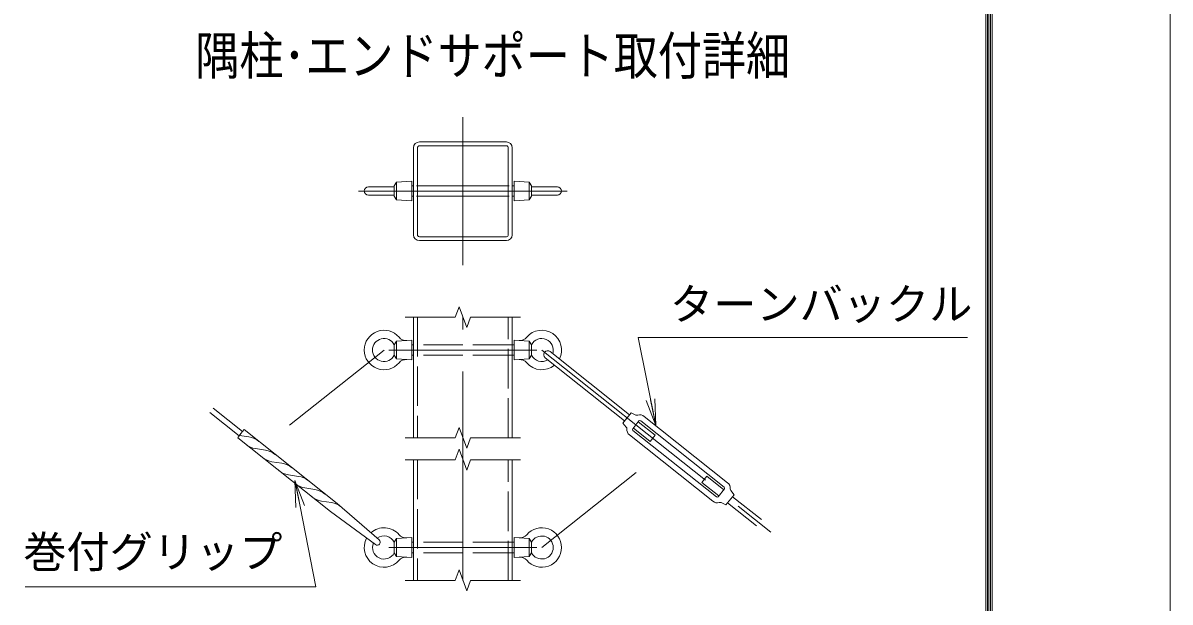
# Model space of a CAD drawing. Units: millimetres at full size; details may follow other scales. Extents: x -16800 to 16800, y -11880 to 11880.
# Drawn here: x 9831 to 16800, y -6187 to -2668 of the extents above; entities that cross this region are included whole.
import ezdxf
from ezdxf.enums import TextEntityAlignment as Align

# ---------------------------------------------------------------- set-up
doc = ezdxf.new("R2010")
doc.units = ezdxf.units.MM
doc.header["$LTSCALE"] = 40
doc.linetypes.add('DASHED', pattern=[7.5, 6, -1.5])
doc.linetypes.add('USER1', pattern=[50.8, 31.75, -6.35, 6.35, -6.35])
for name, color, linetype, lineweight in [('0-0_D-STR1', 1, 'Continuous', 18), ('0-1_D-BMK', 2, 'USER1', 13), ('0-2_D-STR3', 3, 'Continuous', 13), ('0-6_D-STR-DIM', 7, 'Continuous', 13), ('0-7_0', 7, 'Continuous', 18), ('0-9_D-STR-TXT', 7, 'Continuous', 13), ('0-B_D-TTL-TXT', 7, 'Continuous', 13), ('0-C_D-TTL', 7, 'Continuous', 18)]:
    doc.layers.add(name, color=color, linetype=linetype, lineweight=lineweight)
doc.styles.add('ＭＳ ゴシック', font='')
doc.styles.get('ＭＳ ゴシック').set_extended_font_data('MS Gothic')

# ---------------------------------------------------------------- blocks, each defined once
blk = doc.blocks.new('_Open')
at = {"layer": '0-7_0'}
blk.add_line((-40, 6.67), (0, 0), dxfattribs=at)
blk.add_lwpolyline([(-40, -6.67), (0, 0), (-40, 0)], dxfattribs=at)

msp = doc.modelspace()

# ---------------------------------------------------------------- linework, layer by layer
at = {"layer": '0-0_D-STR1'}
for p, q in [((12767.9, -3390.4), (12239.9, -3390.4)), ((12767.9, -3414.4), (12239.9, -3414.4)), ((12203.9, -3426.4), (12203.9, -3954.4)), ((12227.9, -3426.4), (12227.9, -3954.4)), ((12779.9, -3954.4), (12779.9, -3426.4)), ((12803.9, -3954.4), (12803.9, -3426.4)), ((12239.9, -3966.4), (12767.9, -3966.4)), ((12239.9, -3990.4), (12767.9, -3990.4)), ((12203.9, -4455.11), (12203.9, -5188.44)), ((12803.9, -5188.44), (12803.9, -4455.11)), ((12203.9, -5321.78), (12203.9, -6055.11)), ((12803.9, -6055.11), (12803.9, -5321.78))]:
    msp.add_line(p, q, dxfattribs=at)
at = {"layer": '0-0_D-STR1', "linetype": 'DASHED'}
for p, q in [((12227.9, -4455.11), (12227.9, -5188.44)), ((12779.9, -5188.44), (12779.9, -4455.11)), ((12227.9, -5321.78), (12227.9, -6055.11)), ((12779.9, -6055.11), (12779.9, -5321.78))]:
    msp.add_line(p, q, dxfattribs=at)
at = {"layer": '0-0_D-STR1'}
for centre, radius, start, end in [((12239.9, -3426.4), 36, 90, 180), ((12239.9, -3426.4), 12, 90, 180), ((12767.9, -3426.4), 36, 0, 90), ((12767.9, -3426.4), 12, 0, 90), ((12239.9, -3954.4), 36, 180, 270), ((12239.9, -3954.4), 12, 180, 270), ((12767.9, -3954.4), 36, 270, 0), ((12767.9, -3954.4), 12, 270, 0)]:
    msp.add_arc(centre, radius, start, end, dxfattribs=at)
at = {"layer": '0-1_D-BMK'}
for p, q in [((12503.9, -4140.4), (12503.9, -3240.4)), ((11870.35, -3690.4), (13137.45, -3690.4)), ((12503.9, -6055.11), (12503.9, -4455.11)), ((12024.77, -4655.11), (11450.93, -5111.71)), ((12053.9, -4655.11), (12953.9, -4655.11)), ((12983.03, -4655.11), (14492.23, -5855.95)), ((12983.03, -5855.11), (13557.04, -5398.72)), ((12053.9, -5855.11), (12953.9, -5855.11))]:
    msp.add_line(p, q, dxfattribs=at)
at = {"layer": '0-2_D-STR3'}
for p, q in [((12087.03, -3663.55), (11929.77, -3663.55)), ((12100.77, -3634.55), (12087.03, -3656.55)), ((12087.03, -3656.55), (12087.03, -3720.55)), ((12192.77, -3628.55), (12100.77, -3634.55)), ((12100.77, -3634.55), (12100.77, -3742.55)), ((12192.77, -3628.55), (12192.77, -3748.55)), ((12203.9, -3656.55), (12192.77, -3656.55)), ((12221.9, -3656.55), (12785.9, -3656.55)), ((12803.9, -3656.55), (12815.03, -3656.55)), ((12815.03, -3628.55), (12815.03, -3748.55)), ((12907.03, -3634.55), (12907.03, -3742.55)), ((12920.77, -3656.55), (12920.77, -3720.55)), ((12920.77, -3663.55), (13078.03, -3663.55)), ((12087.03, -3713.55), (11929.77, -3713.55)), ((12100.77, -3742.55), (12087.03, -3720.55)), ((12192.77, -3748.55), (12100.77, -3742.55)), ((12203.9, -3720.55), (12192.77, -3720.55)), ((12221.9, -3720.55), (12785.9, -3720.55)), ((12803.9, -3720.55), (12815.03, -3720.55)), ((12815.03, -3748.55), (12907.03, -3742.55)), ((12907.03, -3742.55), (12920.77, -3720.55)), ((12920.77, -3713.55), (13078.03, -3713.55)), ((12192.77, -4595.11), (12100.77, -4601.11)), ((12192.77, -4595.11), (12192.77, -4715.11)), ((12815.03, -4595.11), (12815.03, -4715.11)), ((12100.77, -4601.11), (12087.03, -4623.11)), ((12087.03, -4623.11), (12087.03, -4687.11)), ((12100.77, -4709.11), (12100.77, -4601.11)), ((12192.77, -4623.11), (12203.9, -4623.11)), ((12803.9, -4623.11), (12815.03, -4623.11)), ((12907.03, -4601.11), (12907.03, -4709.11)), ((12920.77, -4623.11), (12920.77, -4687.11)), ((13033.97, -4664.97), (13515.99, -5048.5)), ((12100.77, -4709.11), (12087.03, -4687.11)), ((12192.77, -4715.11), (12100.77, -4709.11)), ((12192.77, -4687.11), (12203.9, -4687.11)), ((12803.9, -4687.11), (12815.03, -4687.11)), ((12815.03, -4715.11), (12907.03, -4709.11)), ((12907.03, -4709.11), (12920.77, -4687.11)), ((13004.08, -4702.53), (13486.1, -5086.06)), ((10987.24, -5009.11), (11165.27, -5150.77)), ((10967.31, -5034.15), (11145.34, -5175.81)), ((13476.14, -5098.58), (13525.95, -5035.98)), ((13525.95, -5035.98), (13554.53, -5050.18)), ((13535.58, -5133.1), (13572.94, -5086.15)), ((13584.18, -5084.87), (14091.25, -5488.33)), ((13605.35, -5058.26), (14112.42, -5461.73)), ((11739.52, -5587.24), (11176.11, -5138.95)), ((13476.14, -5098.58), (13496.39, -5123.25)), ((13536.86, -5144.34), (14043.93, -5547.81)), ((13569.2, -5090.84), (13672.49, -5173.03)), ((11699.67, -5637.33), (11136.27, -5189.03)), ((11204.27, -5183.61), (11146.34, -5174.94)), ((13515.69, -5170.95), (14022.76, -5574.41)), ((11304.43, -5263.31), (11244.09, -5254.28)), ((11404.59, -5343), (11344.25, -5333.98)), ((11504.75, -5422.7), (11444.41, -5413.67)), ((13955.61, -5459.64), (13985.5, -5422.08)), ((13985.5, -5422.08), (14088.79, -5504.27)), ((11604.91, -5502.39), (11544.57, -5493.37)), ((13955.61, -5459.64), (14058.9, -5541.83)), ((14055.17, -5546.53), (14092.53, -5499.58)), ((11705.07, -5582.09), (11644.73, -5573.06)), ((14142, -5546.61), (14317.12, -5685.95)), ((11699.67, -5637.33), (11972.88, -5836.82)), ((11739.52, -5587.24), (11995.29, -5808.65)), ((14102.15, -5596.69), (14073.57, -5582.5)), ((14112.12, -5584.17), (14287.24, -5723.51)), ((12100.77, -5801.11), (12087.03, -5823.11)), ((12087.03, -5823.11), (12087.03, -5887.11)), ((12192.77, -5795.11), (12100.77, -5801.11)), ((12100.77, -5909.11), (12100.77, -5801.11)), ((12192.77, -5795.11), (12192.77, -5915.11)), ((12192.77, -5823.11), (12203.9, -5823.11)), ((12803.9, -5823.11), (12815.03, -5823.11)), ((12815.03, -5795.11), (12815.03, -5915.11)), ((12815.03, -5795.11), (12907.03, -5801.11)), ((12907.03, -5801.11), (12907.03, -5909.11)), ((12907.03, -5801.11), (12920.77, -5823.11)), ((12920.77, -5823.11), (12920.77, -5887.11)), ((12100.77, -5909.11), (12087.03, -5887.11)), ((12192.77, -5915.11), (12100.77, -5909.11)), ((12192.77, -5887.11), (12203.9, -5887.11)), ((12803.9, -5887.11), (12815.03, -5887.11)), ((12815.03, -5915.11), (12907.03, -5909.11)), ((12907.03, -5909.11), (12920.77, -5887.11))]:
    msp.add_line(p, q, dxfattribs=at)
at = {"layer": '0-2_D-STR3', "linetype": 'DASHED'}
for p, q in [((12803.9, -4623.11), (12203.9, -4623.11)), ((12803.9, -4687.11), (12203.9, -4687.11)), ((12803.9, -5823.11), (12203.9, -5823.11)), ((12803.9, -5887.11), (12203.9, -5887.11))]:
    msp.add_line(p, q, dxfattribs=at)
at = {"layer": '0-2_D-STR3'}
for points in [[(12815.03, -3628.55), (12907.03, -3634.55), (12920.77, -3656.55)], [(12815.03, -4595.11), (12907.03, -4601.11), (12920.77, -4623.11)], [(13539.31, -5128.4), (13642.61, -5210.59), (13672.49, -5173.03)], [(14102.15, -5596.69), (14151.96, -5534.09), (14131.71, -5509.43)]]:
    msp.add_lwpolyline(points, dxfattribs=at)
for centre, radius, start, end in [((11929.77, -3688.55), 25, 90, 270), ((13078.03, -3688.55), 25, 270, 90), ((12024.77, -4655.11), 120, 40.33299, 319.66701), ((12024.77, -4655.11), 70, 27.20289, 332.79711), ((12158.94, -4541.2), 56, 220.33299, 273.7314), ((12848.87, -4541.2), 56, 266.2686, 319.66701), ((12983.03, -4655.11), 120, 333.02839, 139.66701), ((12983.03, -4655.11), 70, 341.54247, 152.79711), ((13019.03, -4683.75), 24, 51.49143, 231.49143), ((12158.94, -4769.02), 56, 86.2686, 139.66701), ((12848.87, -4769.02), 56, 40.33299, 93.7314), ((12983.03, -4655.11), 120, 220.33299, 309.95447), ((12983.03, -4655.11), 70, 207.20289, 301.44039), ((13561.65, -5035.85), 16, 243.59068, 287.61032), ((13579.2, -5091.13), 42, 51.49143, 107.61032), ((13579.2, -5091.13), 8, 51.49143, 141.49143), ((11509.23, -5444.9), 452.29, 137.43473, 145.54859), ((13484.03, -5133.4), 16, 355.37255, 39.39218), ((13541.84, -5138.08), 42, 175.37255, 231.49143), ((13541.84, -5138.08), 8, 141.49143, 231.49143), ((11186.51, -5302.29), 120, 49.121, 81.49181), ((11261.84, -5135.6), 120, 231.49173, 261.49182), ((11286.67, -5381.98), 120, 49.121, 81.49181), ((11362, -5215.3), 120, 231.49173, 261.49182), ((11386.83, -5461.68), 120, 49.11991, 81.49181), ((11462.16, -5294.99), 120, 231.49054, 261.49036), ((11487, -5541.38), 120, 49.12006, 81.49181), ((11562.32, -5374.69), 120, 231.49173, 261.49182), ((11587.16, -5621.07), 120, 49.121, 81.49181), ((14086.27, -5494.59), 8, 321.49143, 51.49143), ((14086.27, -5494.59), 42, 355.37255, 51.49143), ((14144.08, -5499.27), 16, 175.37255, 219.39218), ((11662.49, -5454.39), 120, 231.49173, 261.49182), ((14048.91, -5541.55), 42, 231.49143, 287.61032), ((14048.91, -5541.55), 8, 231.49143, 321.49143), ((11687.32, -5700.77), 120, 49.11991, 81.49037), ((14066.46, -5596.83), 16, 63.59068, 107.61032), ((12024.77, -5855.11), 120, 40.33299, 131.53741), ((12158.94, -5741.2), 56, 220.33299, 273.7314), ((12848.87, -5741.2), 56, 266.2686, 319.66701), ((12983.03, -5855.11), 120, 220.33299, 139.66701), ((12024.77, -5855.11), 120, 151.44538, 319.66701), ((12024.77, -5855.11), 70, 156.93654, 332.79711), ((11984.08, -5822.73), 18, 231.48971, 51.48971), ((12024.77, -5855.11), 70, 27.20289, 126.04626), ((12983.03, -5855.11), 70, 207.20289, 152.79711), ((12158.94, -5969.02), 56, 86.2686, 139.66701), ((12848.87, -5969.02), 56, 40.33299, 93.7314)]:
    msp.add_arc(centre, radius, start, end, dxfattribs=at)
at = {"layer": '0-6_D-STR-DIM'}
for p, q in [((12153.9, -4455.11), (12457.73, -4455.11)), ((12480.82, -4391.68), (12457.73, -4455.11)), ((12526.99, -4518.54), (12480.82, -4391.68)), ((12550.08, -4455.11), (12526.99, -4518.54)), ((12550.08, -4455.11), (12853.9, -4455.11)), ((12480.82, -5125.01), (12457.73, -5188.44)), ((12526.99, -5251.87), (12480.82, -5125.01)), ((12153.9, -5188.44), (12457.73, -5188.44)), ((12550.08, -5188.44), (12526.99, -5251.87)), ((12550.08, -5188.44), (12853.9, -5188.44)), ((12480.82, -5258.35), (12457.73, -5321.78)), ((12526.99, -5385.21), (12480.82, -5258.35)), ((12153.9, -5321.78), (12457.73, -5321.78)), ((12550.08, -5321.78), (12526.99, -5385.21)), ((12550.08, -5321.78), (12853.9, -5321.78)), ((12480.82, -5991.68), (12457.73, -6055.11)), ((12526.99, -6118.54), (12480.82, -5991.68)), ((12153.9, -6055.11), (12457.73, -6055.11)), ((12550.08, -6055.11), (12526.99, -6118.54)), ((12550.08, -6055.11), (12853.9, -6055.11))]:
    msp.add_line(p, q, dxfattribs=at)
at = {"layer": '0-9_D-STR-TXT'}
for points in [[(15570.39, -4579.5), (13569.74, -4579.5), (13675.2, -5112.19)], [(9844.16, -6093.46), (11610.3, -6093.46), (11484.14, -5450.93)]]:
    msp.add_lwpolyline(points, dxfattribs=at)
at = {"layer": '0-C_D-TTL', "color": 2}
msp.add_lwpolyline([(-16800, 11880), (16800, 11880), (16800, -11880), (-16800, -11880)], close=True, dxfattribs=at)
at = {"layer": '0-C_D-TTL'}
for points in [[(-15720, 11000), (15720, 11000), (15720, -11000), (-15720, -11000)], [(-15710, 10990), (15710, 10990), (15710, -10990), (-15710, -10990)], [(-15700, 10980), (15700, 10980), (15700, -10980), (-15700, -10980)], [(-15690, 10970), (15690, 10970), (15690, -10970), (-15690, -10970)], [(-15680, 10960), (15680, 10960), (15680, -10960), (-15680, -10960)]]:
    msp.add_lwpolyline(points, close=True, dxfattribs=at)

# ---------------------------------------------------------------- block references
at = {"layer": '0-9_D-STR-TXT', "xscale": 4, "yscale": 4}
for p, rotation in [((13675.58, -5114.15), 281.1979), ((11483.75, -5448.96), 101.10829)]:
    msp.add_blockref('_Open', p, dxfattribs=dict(at, rotation=rotation))

# ---------------------------------------------------------------- texts
at = {"layer": '0-9_D-STR-TXT', "style": 'ＭＳ ゴシック'}
for s, p in [('ターンバックル', (13762.27, -4529.67)), ('巻付グリップ', (9833, -6035.5))]:
    msp.add_text(s, height=192.4, dxfattribs=at).set_placement(p, align=Align.BOTTOM_LEFT)
at = {"layer": '0-B_D-TTL-TXT', "style": 'ＭＳ ゴシック', "width": 0.85}
msp.add_text('隅柱･エンドサポート取付詳細', height=230.8, dxfattribs=at).set_placement((10878.52, -3050.99), align=Align.BOTTOM_LEFT)

doc.saveas('drawing.dxf')
